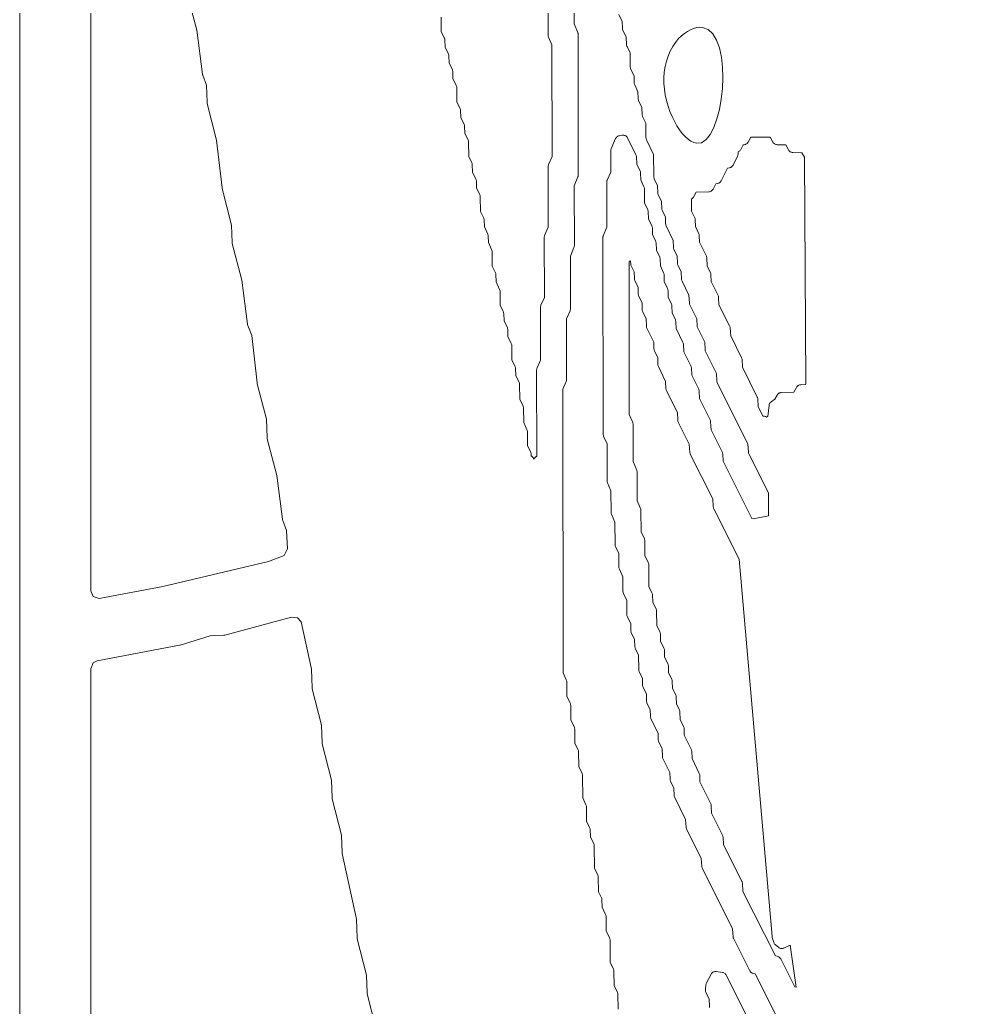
# Model space of a CAD drawing. Header units: inches. Extents: x 36 to 190, y -75 to 56.
# Drawn here: x 36.248 to 41.015, y 36.322 to 41.257 of the extents above; entities that cross this region are included whole.
import ezdxf

# ---------------------------------------------------------------- set-up
doc = ezdxf.new("R2010")
doc.units = ezdxf.units.IN
doc.layers.add('01_ORIGINAL_CAD', color=7, linetype='Continuous', lineweight=20)
doc.layers.add('03_ADDED_AREAS_SAME_COMPOSITION', color=7, linetype='Continuous', lineweight=15)

# ---------------------------------------------------------------- blocks, each defined once
blk = doc.blocks.new('01_SCALLOP')
at = {"layer": '01_ORIGINAL_CAD'}
blk.add_line((36.2477, 17.9065), (36.2477, 55.9005), dxfattribs=at)
blk.add_lwpolyline([(44.2832, 37.0838, 0.090917), (40.9305, 45.9685, -0.652582), (40.9305, 49.0108, -0.158741), (45.0035, 48.4251, -0.098355), (47.824, 46.2028), (47.7547, 46.078)], format="xyb", dxfattribs=at)
blk.add_arc((22.064, 33.1953), 21.6191, 354.05829, 36.03187, dxfattribs=at)
at = {"layer": '03_ADDED_AREAS_SAME_COMPOSITION'}
for points in [[(38.8888, 41.4439), (38.8892, 41.1802), (38.8895, 41.1768), (38.8902, 41.1734), (38.8914, 41.1702), (38.9086, 41.1312), (38.9091, 40.5732), (38.892, 40.5342), (38.8908, 40.5309), (38.8901, 40.5276), (38.8898, 40.5241), (38.8899, 40.2213), (38.8728, 40.1823), (38.8716, 40.179), (38.8709, 40.1757), (38.8706, 40.1722), (38.8707, 39.8694), (38.8536, 39.8304), (38.8524, 39.8271), (38.8517, 39.8238), (38.8514, 39.8203), (38.8515, 39.5566), (38.8343, 39.5176), (38.8331, 39.5143), (38.8324, 39.5109), (38.8322, 39.5075), (38.8324, 39.0749), (38.83, 39.0737), (38.8271, 39.0717), (38.8245, 39.0693), (38.8223, 39.0666), (38.8205, 39.0635), (38.8192, 39.0611), (38.8166, 39.066), (38.8148, 39.0689), (38.8127, 39.0715), (38.8102, 39.0738), (38.8074, 39.0757), (38.8055, 39.0766), (38.8049, 39.0868), (38.8045, 39.09), (38.8036, 39.0932), (38.8024, 39.0963), (38.7872, 39.1271), (38.7869, 39.1947), (38.7867, 39.1982), (38.7859, 39.2015), (38.7848, 39.2048), (38.7675, 39.2439), (38.7666, 39.3163), (38.7663, 39.3198), (38.7655, 39.3233), (38.7642, 39.3266), (38.7478, 39.3615), (38.747, 39.4335), (38.7467, 39.4371), (38.7459, 39.4406), (38.7446, 39.4439), (38.728, 39.4791), (38.7263, 39.5163), (38.7259, 39.5197), (38.7251, 39.523), (38.7238, 39.5262), (38.7085, 39.5571), (38.7077, 39.6289), (38.7074, 39.6325), (38.7066, 39.636), (38.7053, 39.6393), (38.6888, 39.6743), (38.6881, 39.7074), (38.6878, 39.7109), (38.687, 39.7142), (38.6857, 39.7175), (38.6691, 39.7527), (38.6674, 39.7898), (38.667, 39.7933), (38.6662, 39.7966), (38.6649, 39.7998), (38.6497, 39.8306), (38.6494, 39.8983), (38.6492, 39.9017), (38.6485, 39.9051), (38.6473, 39.9083), (38.6298, 39.9478), (38.6282, 39.9853), (38.6278, 39.9887), (38.6269, 39.992), (38.6256, 39.9952), (38.6104, 40.0261), (38.6095, 40.098), (38.6092, 40.1015), (38.6084, 40.105), (38.6072, 40.1083), (38.5907, 40.1433), (38.5899, 40.1764), (38.5896, 40.1799), (38.5888, 40.1833), (38.5875, 40.1865), (38.5709, 40.2217), (38.5693, 40.2589), (38.5689, 40.2623), (38.568, 40.2656), (38.5667, 40.2688), (38.5515, 40.2997), (38.5506, 40.3716), (38.5504, 40.3751), (38.5496, 40.3786), (38.5483, 40.3819), (38.5318, 40.4169), (38.531, 40.45), (38.5307, 40.4535), (38.5299, 40.4568), (38.5286, 40.4601), (38.512, 40.4953), (38.5104, 40.5325), (38.51, 40.5359), (38.5091, 40.5392), (38.5078, 40.5424), (38.4926, 40.5733), (38.4918, 40.6451), (38.4915, 40.6487), (38.4907, 40.6522), (38.4894, 40.6555), (38.4729, 40.6905), (38.4721, 40.7236), (38.4718, 40.727), (38.471, 40.7304), (38.4698, 40.7337), (38.4531, 40.7689), (38.4515, 40.806), (38.4511, 40.8095), (38.4502, 40.8128), (38.4489, 40.816), (38.4337, 40.8469), (38.4329, 40.9187), (38.4326, 40.9223), (38.4318, 40.9258), (38.4305, 40.9291), (38.414, 40.9641), (38.4132, 40.9972), (38.4129, 41.0006), (38.4121, 41.004), (38.4109, 41.0073), (38.3944, 41.0422), (38.3936, 41.0753), (38.3933, 41.0788), (38.3925, 41.0822), (38.3912, 41.0854), (38.3746, 41.1206), (38.373, 41.1578), (38.3726, 41.1612), (38.3717, 41.1646), (38.3704, 41.1677), (38.3552, 41.1986), (38.3544, 41.2705)], [(39.2439, 41.2834), (39.2604, 41.2484), (39.2611, 41.2153), (39.2614, 41.2118), (39.2622, 41.2084), (39.2635, 41.2052), (39.2801, 41.17), (39.2818, 41.1328), (39.2822, 41.1294), (39.283, 41.1261), (39.2843, 41.1229), (39.2996, 41.092), (39.3004, 41.0202), (39.3007, 41.0166), (39.3015, 41.0131), (39.3028, 41.0098), (39.3193, 40.9748), (39.32, 40.9417), (39.3203, 40.9383), (39.3211, 40.9349), (39.3224, 40.9316), (39.3389, 40.8967), (39.3396, 40.8636), (39.3399, 40.8601), (39.3407, 40.8567), (39.342, 40.8534), (39.3586, 40.8182), (39.3603, 40.7811), (39.3607, 40.7777), (39.3615, 40.7743), (39.3628, 40.7711), (39.3781, 40.7402), (39.3789, 40.6684), (39.3792, 40.6647), (39.3801, 40.6612), (39.3814, 40.6578), (39.4173, 40.584), (39.4182, 40.4731), (39.4185, 40.4695), (39.4193, 40.466), (39.4206, 40.4626), (39.437, 40.4277), (39.4378, 40.3945), (39.4381, 40.3911), (39.4389, 40.3877), (39.4402, 40.3844), (39.4568, 40.3492), (39.4584, 40.3121), (39.4588, 40.3087), (39.4597, 40.3053), (39.461, 40.3021), (39.4763, 40.2711), (39.477, 40.2382), (39.4774, 40.2346), (39.4782, 40.2312), (39.4795, 40.2278), (39.5155, 40.1539), (39.5162, 40.121), (39.5165, 40.1175), (39.5173, 40.1141), (39.5186, 40.1109), (39.5351, 40.0759), (39.5358, 40.0428), (39.5362, 40.0393), (39.537, 40.036), (39.5382, 40.0327), (39.5548, 39.9975), (39.5565, 39.9604), (39.5569, 39.9569), (39.5578, 39.9535), (39.5591, 39.9503), (39.594, 39.88), (39.5957, 39.8431), (39.5961, 39.8397), (39.597, 39.8363), (39.5983, 39.8331), (39.6332, 39.7628), (39.6349, 39.7259), (39.6353, 39.7224), (39.6361, 39.7191), (39.6375, 39.7159), (39.6724, 39.6455), (39.6741, 39.6087), (39.6745, 39.6052), (39.6754, 39.6018), (39.6767, 39.5986), (39.7312, 39.4892), (39.7329, 39.4524), (39.7333, 39.4489), (39.7341, 39.4455), (39.7355, 39.4423), (39.8881, 39.1373), (39.8909, 39.0968), (39.8914, 39.0935), (39.8923, 39.0904), (39.8935, 39.0873), (39.9908, 38.8932), (39.992, 38.7773), (39.9151, 38.7624), (39.9074, 38.7651), (39.7641, 39.0509), (39.7625, 39.0877), (39.7621, 39.0912), (39.7612, 39.0946), (39.7599, 39.0978), (39.7052, 39.2075), (39.7023, 39.248), (39.7019, 39.2512), (39.701, 39.2544), (39.6997, 39.2574), (39.6466, 39.3635), (39.6449, 39.4003), (39.6445, 39.4038), (39.6437, 39.4071), (39.6424, 39.4104), (39.6074, 39.4807), (39.6057, 39.5176), (39.6054, 39.521), (39.6045, 39.5244), (39.6032, 39.5276), (39.5682, 39.5979), (39.5665, 39.6348), (39.5662, 39.6382), (39.5653, 39.6416), (39.564, 39.6448), (39.5291, 39.7149), (39.5284, 39.7477), (39.5281, 39.7512), (39.5273, 39.7546), (39.526, 39.7578), (39.5095, 39.7928), (39.5088, 39.8259), (39.5084, 39.8294), (39.5076, 39.8328), (39.5064, 39.836), (39.4899, 39.8709), (39.4891, 39.9041), (39.4888, 39.9075), (39.488, 39.9109), (39.4868, 39.9142), (39.4703, 39.9491), (39.4695, 39.9822), (39.4692, 39.9857), (39.4684, 39.9891), (39.4671, 39.9923), (39.4507, 40.0273), (39.4499, 40.0604), (39.4496, 40.0639), (39.4488, 40.0672), (39.4475, 40.0705), (39.4309, 40.1057), (39.4293, 40.1428), (39.4289, 40.1463), (39.428, 40.1496), (39.4267, 40.1528), (39.4114, 40.1838), (39.4107, 40.2167), (39.4103, 40.2202), (39.4095, 40.2236), (39.4083, 40.2268), (39.3917, 40.262), (39.39, 40.2992), (39.3896, 40.3026), (39.3888, 40.3059), (39.3875, 40.3091), (39.3722, 40.34), (39.3714, 40.4119), (39.3711, 40.4154), (39.3703, 40.4189), (39.369, 40.4222), (39.3525, 40.4572), (39.3518, 40.4903), (39.3515, 40.4938), (39.3507, 40.4972), (39.3494, 40.5004), (39.3328, 40.5356), (39.3311, 40.5728), (39.3307, 40.5762), (39.3299, 40.5796), (39.3285, 40.5829), (39.2863, 40.667), (39.2847, 40.6698), (39.2827, 40.6724), (39.2804, 40.6747), (39.2778, 40.6767), (39.2749, 40.6783), (39.2719, 40.6795), (39.2688, 40.6804), (39.2656, 40.6808), (39.2623, 40.6808), (39.2591, 40.6804), (39.2451, 40.6776), (39.2418, 40.6767), (39.2386, 40.6753), (39.2357, 40.6736), (39.2331, 40.6715), (39.2307, 40.669), (39.2287, 40.6663), (39.2271, 40.6633), (39.2046, 40.613), (39.2034, 40.6097), (39.2027, 40.6063), (39.2025, 40.6028), (39.2024, 40.4955), (39.1852, 40.4564), (39.184, 40.4532), (39.1833, 40.4498), (39.1831, 40.4464), (39.1831, 40.2214), (39.1654, 40.1778), (39.1644, 40.1748), (39.1638, 40.1716), (39.1636, 40.1684), (39.1647, 39.1867), (39.165, 39.1833), (39.1657, 39.1799), (39.1669, 39.1767), (39.1841, 39.1377), (39.1845, 38.9522), (39.1847, 38.9487), (39.1855, 38.9453), (39.1866, 38.9421), (39.2039, 38.9031), (39.2042, 38.7958), (39.2044, 38.7924), (39.2052, 38.789), (39.2063, 38.7857), (39.2236, 38.7467), (39.2245, 38.6352), (39.2248, 38.6316), (39.2256, 38.6281), (39.2269, 38.6248), (39.2433, 38.59), (39.2435, 38.5221), (39.2438, 38.5187), (39.2445, 38.5154), (39.2457, 38.5121), (39.263, 38.473), (39.2638, 38.4006), (39.2641, 38.3971), (39.2649, 38.3936), (39.2662, 38.3902), (39.2826, 38.3554), (39.2835, 38.2834), (39.2838, 38.2798), (39.2846, 38.2763), (39.2859, 38.273), (39.3024, 38.238), (39.3031, 38.2049), (39.3034, 38.2015), (39.3042, 38.1981), (39.3055, 38.1948), (39.3221, 38.1596), (39.3237, 38.1225), (39.3241, 38.119), (39.325, 38.1157), (39.3263, 38.1125), (39.3415, 38.0816), (39.3424, 38.0098), (39.3427, 38.0062), (39.3435, 38.0027), (39.3448, 37.9994), (39.3612, 37.9645), (39.362, 37.9313), (39.3623, 37.9279), (39.3631, 37.9245), (39.3644, 37.9212), (39.3809, 37.8863), (39.3816, 37.8532), (39.3819, 37.8497), (39.3827, 37.8463), (39.384, 37.8431), (39.4005, 37.8081), (39.4012, 37.775), (39.4016, 37.7714), (39.4024, 37.768), (39.4037, 37.7646), (39.4397, 37.6907), (39.4404, 37.6578), (39.4407, 37.6543), (39.4415, 37.6509), (39.4428, 37.6477), (39.4594, 37.6125), (39.4611, 37.5753), (39.4615, 37.5719), (39.4623, 37.5685), (39.4637, 37.5653), (39.4985, 37.4952), (39.4992, 37.4624), (39.4996, 37.4589), (39.5004, 37.4555), (39.5016, 37.4523), (39.5182, 37.4171), (39.5199, 37.3799), (39.5203, 37.3765), (39.5212, 37.3731), (39.5225, 37.3699), (39.5772, 37.2602), (39.5801, 37.2197), (39.5805, 37.2164), (39.5814, 37.2133), (39.5826, 37.2102), (39.6555, 37.0648), (39.6584, 37.0243), (39.6589, 37.021), (39.6597, 37.0179), (39.661, 37.0149), (39.8122, 36.7131), (39.8151, 36.6727), (39.8155, 36.6694), (39.8164, 36.6662), (39.8177, 36.6632), (39.8977, 36.5042), (39.8994, 36.5013), (39.9014, 36.4987), (39.9038, 36.4964), (39.9065, 36.4944), (39.9094, 36.4928), (39.9125, 36.4916), (39.9157, 36.4908), (39.9244, 36.4893), (40.1114, 36.1163)], [(40.505, 35.0362), (39.7806, 36.4817), (39.7788, 36.4846), (39.7767, 36.4873), (39.7743, 36.4897), (39.7715, 36.4917), (39.7685, 36.4933), (39.7653, 36.4945), (39.7619, 36.4952), (39.7303, 36.4999), (39.7269, 36.5002), (39.7234, 36.5), (39.7201, 36.4994), (39.7168, 36.4982), (39.7138, 36.4967), (39.711, 36.4947), (39.7084, 36.4924), (39.7063, 36.4898), (39.7045, 36.4868), (39.6814, 36.4429), (39.68, 36.44), (39.6791, 36.4369), (39.6786, 36.4337), (39.6763, 36.4101), (39.6761, 36.4067), (39.6765, 36.4033), (39.6773, 36.4001), (39.6785, 36.3969), (39.6951, 36.3617), (39.6968, 36.3246), (39.6972, 36.3211)], [(39.2393, 36.3126), (39.2385, 36.3847), (39.2382, 36.3883), (39.2374, 36.3918), (39.2361, 36.3951), (39.2197, 36.4299), (39.2188, 36.502), (39.2185, 36.5055), (39.2177, 36.509), (39.2164, 36.5123), (39.2, 36.5471), (39.1991, 36.6582), (39.1988, 36.6618), (39.198, 36.6653), (39.1967, 36.6687), (39.1803, 36.7035), (39.1795, 36.7756), (39.1792, 36.7792), (39.1784, 36.7826), (39.1771, 36.786), (39.1605, 36.8212), (39.1588, 36.8583), (39.1584, 36.8617), (39.1576, 36.8651), (39.1563, 36.8683), (39.141, 36.8992), (39.1402, 36.971), (39.1399, 36.9746), (39.1391, 36.9781), (39.1378, 36.9814), (39.1214, 37.0162), (39.1205, 37.1273), (39.1202, 37.1309), (39.1194, 37.1344), (39.1181, 37.1378), (39.1015, 37.173), (39.0999, 37.2101), (39.0995, 37.2135), (39.0986, 37.2169), (39.0973, 37.2201), (39.0821, 37.251), (39.0812, 37.3228), (39.0809, 37.3264), (39.0801, 37.3298), (39.0788, 37.3332), (39.0624, 37.3679), (39.0615, 37.4791), (39.0613, 37.4827), (39.0604, 37.4862), (39.0592, 37.4895), (39.0427, 37.5243), (39.0419, 37.5964), (39.0416, 37.6), (39.0408, 37.6035), (39.0395, 37.6068), (39.0231, 37.6415), (39.0229, 37.7094), (39.0226, 37.7128), (39.0219, 37.7162), (39.0207, 37.7194), (39.0034, 37.7586), (39.0026, 37.8309), (39.0023, 37.8345), (39.0015, 37.838), (39.0002, 37.8413), (38.9838, 37.8761), (38.9829, 37.9482), (38.9826, 37.9518), (38.9818, 37.9552), (38.9805, 37.9586), (38.9642, 37.9933), (38.9628, 39.411), (38.98, 39.4501), (38.9811, 39.4533), (38.9818, 39.4567), (38.9821, 39.4602), (38.982, 39.7629), (38.9992, 39.802), (39.0003, 39.8052), (39.0011, 39.8086), (39.0013, 39.812), (39.0012, 40.0761), (39.0189, 40.1197), (39.0199, 40.1227), (39.0205, 40.1259), (39.0207, 40.1291), (39.0204, 40.428), (39.0381, 40.4716), (39.0391, 40.4746), (39.0397, 40.4778), (39.0399, 40.481), (39.0393, 41.1847), (39.0391, 41.188), (39.0384, 41.1911), (39.0374, 41.1942), (39.0197, 41.2377), (39.0192, 41.5017)], [(37.0854, 41.3884), (37.1324, 41.205), (37.1609, 40.9856), (37.1615, 40.9827), (37.1624, 40.9798), (37.1821, 40.9296), (37.1846, 40.8439), (37.1848, 40.8411), (37.1854, 40.8384), (37.2323, 40.6551), (37.2597, 40.4168), (37.2604, 40.4134), (37.307, 40.2312), (37.3096, 40.1439), (37.3098, 40.1411), (37.3104, 40.1384), (37.3574, 39.955), (37.3859, 39.7356), (37.3865, 39.7327), (37.3874, 39.7298), (37.4075, 39.6786), (37.4347, 39.4418), (37.4354, 39.4384), (37.4811, 39.2609), (37.4846, 39.1687), (37.4848, 39.166), (37.4854, 39.1634), (37.5324, 38.98), (37.5609, 38.7606), (37.5615, 38.7577), (37.5624, 38.7548), (37.5821, 38.7045), (37.5857, 38.6127), (37.5694, 38.5791), (37.4915, 38.5503), (36.9639, 38.4244), (36.6448, 38.3646), (36.6157, 38.3745), (36.6028, 38.4038), (36.6028, 43.7139)], [(36.6073, 30.672), (36.6028, 38.0132), (36.615, 38.0427), (36.6345, 38.0532), (37.0467, 38.1316), (37.0492, 38.1322), (37.2005, 38.1775), (37.2684, 38.1812), (37.2709, 38.1814), (37.2735, 38.182), (37.6072, 38.2708), (37.6371, 38.2686), (37.6556, 38.2488), (37.7061, 38.0114), (37.7096, 37.9187), (37.7098, 37.916), (37.7104, 37.9134), (37.757, 37.7312), (37.7596, 37.6439), (37.7598, 37.6411), (37.7604, 37.6384), (37.807, 37.4562), (37.8096, 37.3689), (37.8098, 37.3661), (37.8104, 37.3634), (37.857, 37.1812), (37.8596, 37.0939), (37.8601, 37.0893), (37.9311, 36.7614), (37.9346, 36.6687), (37.9348, 36.666), (37.9354, 36.6634), (37.982, 36.4812), (37.9846, 36.3939), (37.9848, 36.3911), (37.9854, 36.3884), (38.0323, 36.2051)]]:
    blk.add_lwpolyline(points, dxfattribs=at)
for points in [[(39.6068, 40.3628), (39.6092, 40.364), (39.6121, 40.366), (39.6147, 40.3684), (39.6169, 40.3712), (39.6187, 40.3742), (39.6299, 40.3963), (39.6928, 40.3977), (39.6961, 40.398), (39.6993, 40.3987), (39.7024, 40.3999), (39.7053, 40.4014), (39.708, 40.4034), (39.7104, 40.4056), (39.7125, 40.4082), (39.7143, 40.411), (39.7284, 40.4377), (39.7376, 40.4393), (39.7408, 40.4401), (39.7439, 40.4413), (39.7467, 40.4429), (39.7494, 40.4449), (39.7518, 40.4472), (39.7538, 40.4498), (39.7555, 40.4527), (39.7873, 40.516), (39.7961, 40.5176), (39.7993, 40.5184), (39.8024, 40.5196), (39.8053, 40.5212), (39.808, 40.5232), (39.8104, 40.5255), (39.8124, 40.5282), (39.8141, 40.531), (39.8366, 40.5762), (39.8379, 40.5793), (39.8388, 40.5825), (39.8392, 40.5858), (39.8399, 40.5972), (39.8403, 40.5973), (39.8435, 40.5989), (39.8464, 40.6009), (39.849, 40.6033), (39.8512, 40.6061), (39.853, 40.6091), (39.8647, 40.6322), (39.8701, 40.6326), (39.8731, 40.6331), (39.8761, 40.634), (39.879, 40.6352), (39.8817, 40.6367), (39.8842, 40.6386), (39.8864, 40.6408), (39.8883, 40.6432), (39.8899, 40.6458), (39.9028, 40.67), (40.0003, 40.6701), (40.0132, 40.646), (40.0149, 40.6432), (40.017, 40.6407), (40.0194, 40.6384), (40.0221, 40.6365), (40.025, 40.635), (40.0281, 40.6338), (40.0313, 40.6331), (40.0345, 40.6328), (40.0783, 40.6316), (40.0914, 40.607), (40.0931, 40.6042), (40.0952, 40.6017), (40.0976, 40.5995), (40.1003, 40.5975), (40.1032, 40.596), (40.1063, 40.5949), (40.1095, 40.5941), (40.1127, 40.5938), (40.1577, 40.5926), (40.1714, 40.5708), (40.1788, 39.4386), (40.1766, 39.4342), (40.1526, 39.4331), (40.1494, 39.4327), (40.1462, 39.4319), (40.1432, 39.4308), (40.1403, 39.4292), (40.1377, 39.4273), (40.1354, 39.4251), (40.1333, 39.4226), (40.1316, 39.4198), (40.1186, 39.3953), (40.0554, 39.3938), (40.0522, 39.3936), (40.049, 39.3928), (40.0459, 39.3917), (40.043, 39.3902), (40.0403, 39.3883), (40.0379, 39.3861), (40.0358, 39.3836), (40.0341, 39.3808), (40.0231, 39.3606), (40.0048, 39.3482), (40.0024, 39.3463), (40.0003, 39.3441), (39.9984, 39.3417), (39.9968, 39.3391), (39.9956, 39.3363), (39.9947, 39.3334), (39.9941, 39.3304), (39.9876, 39.2744), (39.9847, 39.273), (39.9822, 39.2712), (39.9806, 39.2724), (39.9779, 39.2739), (39.9751, 39.2751), (39.9721, 39.2759), (39.9691, 39.2763), (39.9638, 39.2768), (39.9398, 39.3248), (39.9381, 39.3617), (39.9377, 39.3651), (39.9368, 39.3685), (39.9355, 39.3717), (39.8614, 39.5202), (39.8598, 39.557), (39.8594, 39.5605), (39.8585, 39.5639), (39.8572, 39.5671), (39.8025, 39.6768), (39.7996, 39.7173), (39.7991, 39.7205), (39.7983, 39.7237), (39.797, 39.7267), (39.7438, 39.8328), (39.7422, 39.8696), (39.7418, 39.8731), (39.7409, 39.8764), (39.7396, 39.8797), (39.7048, 39.9497), (39.704, 39.9826), (39.7037, 39.986), (39.7029, 39.9894), (39.7017, 39.9927), (39.685, 40.0279), (39.6834, 40.065), (39.683, 40.0685), (39.6821, 40.0718), (39.6808, 40.0751), (39.646, 40.1451), (39.6452, 40.178), (39.6449, 40.1814), (39.6441, 40.1848), (39.6428, 40.1881), (39.6262, 40.2233), (39.6246, 40.2604), (39.6242, 40.2639), (39.6233, 40.2672), (39.622, 40.2704), (39.6068, 40.3011)], [(39.2993, 40.0521), (39.2999, 40.0518), (39.3015, 40.0512), (39.3024, 40.0377), (39.3028, 40.0344), (39.3037, 40.0313), (39.3049, 40.0282), (39.3202, 39.9972), (39.321, 39.9643), (39.3213, 39.9608), (39.3221, 39.9574), (39.3233, 39.9542), (39.3398, 39.9193), (39.3406, 39.8861), (39.3409, 39.8827), (39.3417, 39.8793), (39.343, 39.876), (39.3594, 39.8411), (39.3602, 39.808), (39.3605, 39.8045), (39.3613, 39.8011), (39.3626, 39.7979), (39.3792, 39.7627), (39.3808, 39.7255), (39.3812, 39.7221), (39.3821, 39.7187), (39.3834, 39.7155), (39.4183, 39.6454), (39.419, 39.6126), (39.4193, 39.6091), (39.4201, 39.6057), (39.4214, 39.6025), (39.4379, 39.5675), (39.4386, 39.5344), (39.439, 39.5308), (39.4398, 39.5274), (39.4411, 39.524), (39.4772, 39.4499), (39.4788, 39.4129), (39.4792, 39.4094), (39.4801, 39.4061), (39.4814, 39.4028), (39.536, 39.2935), (39.5376, 39.2566), (39.538, 39.2531), (39.5389, 39.2498), (39.5402, 39.2465), (39.5949, 39.1368), (39.5978, 39.0963), (39.5982, 39.0931), (39.5991, 39.0899), (39.6004, 39.0869), (39.7124, 38.8633), (39.7153, 38.8228), (39.7158, 38.8196), (39.7166, 38.8164), (39.7179, 38.8134), (39.8446, 38.5606), (40.0091, 36.6756), (40.0095, 36.6729), (40.0102, 36.6702), (40.0181, 36.6453), (40.0192, 36.6425), (40.0206, 36.6398), (40.0223, 36.6374), (40.0243, 36.6351), (40.0265, 36.6332), (40.0426, 36.6206), (40.0454, 36.6187), (40.0484, 36.6172), (40.0517, 36.6161), (40.055, 36.6155), (40.0584, 36.6153), (40.0618, 36.6156), (40.0651, 36.6164), (40.0683, 36.6176), (40.1002, 36.632), (40.1294, 36.4223), (40.1282, 36.4225), (40.1229, 36.423), (40.0524, 36.5631), (40.0507, 36.5659), (40.0487, 36.5685), (40.0463, 36.5708), (40.0436, 36.5728), (40.0407, 36.5744), (40.0376, 36.5757), (40.0344, 36.5764), (40.0257, 36.578), (39.8638, 36.901), (39.8609, 36.9415), (39.8604, 36.9448), (39.8596, 36.9479), (39.8583, 36.9509), (39.766, 37.1351), (39.7643, 37.172), (39.7639, 37.1755), (39.7631, 37.1788), (39.7617, 37.182), (39.7072, 37.2914), (39.7056, 37.3283), (39.7052, 37.3318), (39.7043, 37.3351), (39.703, 37.3383), (39.6486, 37.4475), (39.6478, 37.4803), (39.6475, 37.4839), (39.6466, 37.4873), (39.6453, 37.4907), (39.6092, 37.5648), (39.6076, 37.6018), (39.6072, 37.6053), (39.6063, 37.6086), (39.605, 37.6118), (39.5702, 37.6819), (39.5694, 37.7148), (39.5691, 37.7182), (39.5683, 37.7216), (39.567, 37.7249), (39.5504, 37.7601), (39.5488, 37.7972), (39.5484, 37.8006), (39.5475, 37.804), (39.5462, 37.8072), (39.5309, 37.8382), (39.5302, 37.8711), (39.5299, 37.8746), (39.5291, 37.8779), (39.5278, 37.8812), (39.5113, 37.9161), (39.5106, 37.9493), (39.5102, 37.9527), (39.5094, 37.9561), (39.5082, 37.9594), (39.4917, 37.9943), (39.4909, 38.0274), (39.4906, 38.0309), (39.4898, 38.0343), (39.4886, 38.0375), (39.4721, 38.0725), (39.4713, 38.1056), (39.471, 38.1091), (39.4702, 38.1124), (39.4689, 38.1157), (39.4523, 38.1509), (39.4507, 38.188), (39.4503, 38.1915), (39.4494, 38.1948), (39.4481, 38.198), (39.4329, 38.2289), (39.4321, 38.3007), (39.4318, 38.3043), (39.431, 38.3078), (39.4297, 38.3111), (39.4131, 38.3463), (39.4114, 38.3835), (39.411, 38.3869), (39.4102, 38.3902), (39.4089, 38.3934), (39.3937, 38.4242), (39.3934, 38.531), (39.3931, 38.5344), (39.3924, 38.5378), (39.3912, 38.541), (39.3739, 38.5801), (39.3731, 38.6525), (39.3728, 38.6561), (39.372, 38.6596), (39.3707, 38.6629), (39.3543, 38.6976), (39.354, 38.8046), (39.3538, 38.808), (39.3531, 38.8114), (39.3519, 38.8146), (39.3346, 38.8536), (39.3343, 39), (39.334, 39.0035), (39.3333, 39.0068), (39.3322, 39.0101), (39.3149, 39.0491), (39.3145, 39.2346), (39.3143, 39.238), (39.3136, 39.2414), (39.3124, 39.2446), (39.2951, 39.2836), (39.2944, 40.0485), (39.2949, 40.0487), (39.2977, 40.0506)]]:
    blk.add_lwpolyline(points, close=True, dxfattribs=at)
blk.add_open_spline([(39.6615, 41.2192), (39.8263, 41.1962), (39.7718, 40.6218), (39.6315, 40.6397), (39.5591, 40.6489), (39.4638, 40.8162), (39.4683, 40.9669), (39.4706, 41.0435), (39.4986, 41.1158), (39.5418, 41.1629), (39.5781, 41.2025), (39.6252, 41.2243), (39.6615, 41.2192)], degree=3, knots=[0, 0, 0, 0, 0.500105, 0.500105, 0.500105, 0.758405, 0.758405, 0.758405, 0.88963, 0.88963, 0.88963, 1, 1, 1, 1], dxfattribs=at)

msp = doc.modelspace()

# ---------------------------------------------------------------- block references
msp.add_blockref('01_SCALLOP', (0, 0))

doc.saveas('drawing.dxf')
